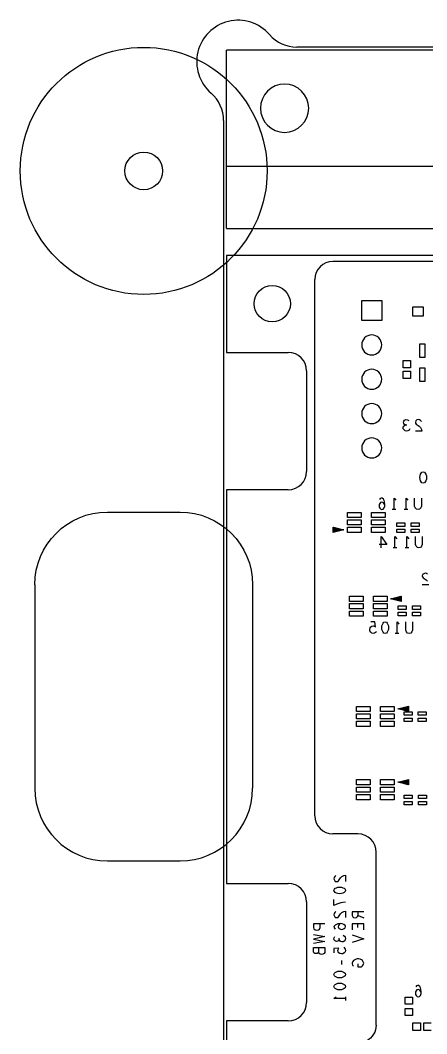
# Model space of a CAD drawing. Header units: millimetres. Extents: x -190 to 348, y -330 to 190.
# Drawn here: x -109.6 to -74.1, y -93.8 to -5.3 of the extents above; entities that cross this region are included whole.
import ezdxf

# ---------------------------------------------------------------- set-up
doc = ezdxf.new("R2010")
doc.units = ezdxf.units.MM
for name, color, linetype in [('10_MAQ_PALLET', 7, 'Continuous'), ('4_SIKCREN_BOTTOM_', 7, 'Continuous'), ('5_SOLDER_PASTE_BOTTOM_', 7, 'Continuous'), ('7______BREAKAWAY', 7, 'Continuous')]:
    doc.layers.add(name, color=color, linetype=linetype)

msp = doc.modelspace()

# ---------------------------------------------------------------- linework, layer by layer
at = {"layer": '10_MAQ_PALLET', "color": 5}
for p, q in [((85.699, -7.62, -3.175), (-85.445, -7.62, -3.175)), ((-91.854, -14.029, -3.175), (-91.854, -141.015, -3.175))]:
    msp.add_line(p, q, dxfattribs=at)
at = {"layer": '10_MAQ_PALLET', "color": 1}
for p, q in [((-58.679, -26.342, -8.001), (-82.293, -26.342, -8.001)), ((-83.881, -74.762, -8.001), (-83.881, -27.93, -8.001)), ((-102.014, -48.232, -8.001), (-95.664, -48.232, -8.001)), ((-108.364, -54.582, -8.001), (-108.364, -72.362, -8.001)), ((-89.314, -54.582, -8.001), (-89.314, -72.362, -8.001)), ((-80.101, -76.35, -8.001), (-82.293, -76.35, -8.001)), ((-102.014, -78.712, -8.001), (-95.664, -78.712, -8.001)), ((-78.514, -93.046, -8.001), (-78.514, -77.937, -8.001))]:
    msp.add_line(p, q, dxfattribs=at)
at = {"layer": '10_MAQ_PALLET', "color": 8}
msp.add_circle((-98.839, -18.43, -2.159), 10.795, dxfattribs=at)
at = {"layer": '10_MAQ_PALLET', "color": 3}
for centre, radius in [((-98.839, -18.43), 1.651), ((-87.6, -30.033), 1.587)]:
    msp.add_circle(centre, radius, dxfattribs=at)
at = {"layer": '10_MAQ_PALLET', "color": 5}
for centre, radius, start, end in [((-90.584, -8.89, -3.175), 3.619, 40.85944, 229.14056), ((-85.445, -4.445, -3.175), 3.175, 220.85944, 270), ((-95.029, -14.029, -3.175), 3.175, 0, 49.14056)]:
    msp.add_arc(centre, radius, start, end, dxfattribs=at)
at = {"layer": '10_MAQ_PALLET', "color": 1}
for centre, radius, start, end in [((-82.293, -27.93, -8.001), 1.587, 90, 180), ((-102.014, -72.362, -8.001), 6.35, 180, 270), ((-95.664, -72.362, -8.001), 6.35, 270, 0), ((-82.293, -74.762, -8.001), 1.587, 180, 270), ((-80.101, -77.937, -8.001), 1.587, 0, 90)]:
    msp.add_arc(centre, radius, start, end, dxfattribs=at)
at = {"layer": '10_MAQ_PALLET', "color": 1, "extrusion": (0, 0, -1)}
for centre, radius, start, end in [((102.014, -54.582, 8.001), 6.35, 0, 90), ((95.664, -54.582, 8.001), 6.35, 90, 180), ((80.101, -93.046, 8.001), 1.587, 180, 241.3146)]:
    msp.add_arc(centre, radius, start, end, dxfattribs=at)
at = {"layer": '4_SIKCREN_BOTTOM_', "color": 7}
for p, q in [((-59.2, -25.834), (-91.6, -25.834)), ((-91.6, -25.834), (-91.6, -34.285)), ((-59.2, -25.834), (-91.6, -25.834)), ((-91.6, -34.285), (-86.2, -34.285)), ((-84.6, -35.885), (-84.6, -44.684)), ((-76.129, -40.742), (-76.035, -40.658)), ((-76.116, -40.391), (-76.088, -40.292)), ((-76.088, -40.493), (-76.116, -40.391)), ((-76.088, -40.292), (-76.022, -40.208)), ((-76.022, -40.574), (-76.088, -40.493)), ((-76.035, -40.658), (-75.941, -40.625)), ((-76.022, -40.208), (-75.903, -40.157)), ((-75.941, -40.625), (-76.022, -40.574)), ((-75.941, -40.625), (-75.822, -40.625)), ((-75.903, -40.157), (-75.781, -40.175)), ((-75.781, -40.175), (-75.662, -40.241)), ((-75.052, -40.274), (-75.08, -40.376)), ((-75.08, -40.376), (-75.067, -40.475)), ((-75.067, -40.475), (-75.014, -40.559)), ((-74.96, -40.19), (-75.052, -40.274)), ((-75.014, -40.559), (-74.747, -40.726)), ((-74.826, -40.157), (-74.96, -40.19)), ((-74.719, -40.175), (-74.826, -40.157)), ((-74.625, -40.226), (-74.719, -40.175)), ((-74.546, -40.325), (-74.625, -40.226)), ((-76.154, -40.858), (-76.129, -40.742)), ((-76.142, -40.96), (-76.154, -40.858)), ((-76.076, -41.059), (-76.142, -40.96)), ((-75.969, -41.143), (-76.076, -41.059)), ((-75.862, -41.158), (-75.969, -41.143)), ((-75.743, -41.143), (-75.862, -41.158)), ((-75.636, -41.074), (-75.743, -41.143)), ((-75.555, -40.96), (-75.636, -41.074)), ((-74.519, -41.158), (-75.08, -41.158)), ((-74.747, -40.726), (-74.625, -40.843)), ((-74.625, -40.843), (-74.546, -41.008)), ((-74.546, -41.008), (-74.519, -41.158)), ((-74.691, -45.209), (-74.676, -45.06)), ((-74.676, -45.06), (-74.638, -44.925)), ((-74.638, -44.925), (-74.585, -44.826)), ((-74.585, -44.826), (-74.503, -44.742)), ((-74.503, -44.742), (-74.397, -44.709)), ((-74.397, -44.709), (-74.29, -44.742)), ((-74.29, -44.742), (-74.211, -44.826)), ((-74.211, -44.826), (-74.158, -44.925)), ((-74.158, -44.925), (-74.117, -45.06)), ((-74.117, -45.06), (-74.105, -45.209)), ((-74.676, -45.359), (-74.691, -45.209)), ((-74.638, -45.491), (-74.676, -45.359)), ((-74.585, -45.593), (-74.638, -45.491)), ((-74.503, -45.677), (-74.585, -45.593)), ((-74.397, -45.71), (-74.503, -45.677)), ((-74.29, -45.677), (-74.397, -45.71)), ((-74.211, -45.593), (-74.29, -45.677)), ((-74.158, -45.491), (-74.211, -45.593)), ((-74.117, -45.359), (-74.158, -45.491)), ((-74.105, -45.209), (-74.117, -45.359)), ((-91.6, -46.284), (-91.6, -80.683)), ((-86.2, -46.284), (-91.6, -46.284)), ((-78.24, -47.574), (-78.252, -47.691)), ((-78.252, -47.691), (-78.24, -47.793)), ((-78.186, -47.475), (-78.24, -47.574)), ((-78.24, -47.793), (-78.186, -47.892)), ((-78.158, -47.041), (-78.224, -47.125)), ((-78.118, -47.409), (-78.186, -47.475)), ((-78.064, -47.008), (-78.158, -47.041)), ((-78.026, -47.376), (-78.118, -47.409)), ((-77.973, -47.026), (-78.064, -47.008)), ((-77.92, -47.409), (-78.026, -47.376)), ((-77.879, -47.109), (-77.973, -47.026)), ((-77.838, -47.475), (-77.92, -47.409)), ((-77.813, -47.224), (-77.879, -47.109)), ((-77.744, -47.592), (-77.838, -47.475)), ((-77.772, -47.341), (-77.813, -47.224)), ((-77.813, -47.876), (-77.76, -47.727)), ((-77.744, -47.559), (-77.772, -47.341)), ((-77.76, -47.727), (-77.744, -47.559)), ((-76.949, -47.008), (-76.789, -47.208)), ((-76.949, -48.009), (-76.949, -47.008)), ((-75.9, -47.008), (-75.74, -47.208)), ((-75.9, -48.009), (-75.9, -47.008)), ((-75.146, -47.727), (-75.146, -47.008)), ((-75.093, -47.876), (-75.146, -47.727)), ((-74.559, -47.727), (-74.612, -47.876)), ((-74.559, -47.008), (-74.559, -47.727)), ((-78.186, -47.892), (-78.105, -47.976)), ((-78.105, -47.976), (-78.011, -48.009)), ((-78.011, -48.009), (-77.904, -47.976)), ((-77.904, -47.976), (-77.813, -47.876)), ((-76.789, -48.009), (-77.109, -48.009)), ((-75.74, -48.009), (-76.06, -48.009)), ((-74.986, -47.976), (-75.093, -47.876)), ((-74.851, -48.009), (-74.986, -47.976)), ((-74.719, -47.976), (-74.851, -48.009)), ((-74.612, -47.876), (-74.719, -47.976)), ((-82.263, -49.55), (-81.328, -49.784)), ((-82.263, -50.018), (-82.263, -49.55)), ((-82.25, -49.784), (-82.25, -49.566)), ((-82.25, -49.566), (-81.379, -49.784)), ((-81.328, -49.784), (-82.263, -50.018)), ((-82.25, -50.002), (-82.25, -49.784)), ((-81.379, -49.784), (-82.25, -50.002)), ((-81.379, -49.784), (-82.25, -49.784)), ((-82.225, -49.784), (-82.225, -49.599)), ((-82.225, -49.599), (-81.483, -49.784)), ((-81.984, -49.66), (-82.225, -49.66)), ((-81.686, -49.733), (-82.225, -49.733)), ((-82.225, -49.969), (-82.225, -49.784)), ((-81.483, -49.784), (-82.225, -49.969)), ((-81.686, -49.835), (-82.225, -49.835)), ((-81.984, -49.908), (-82.225, -49.908)), ((-78.082, -50.358), (-77.589, -51.074)), ((-78.082, -51.359), (-78.082, -50.358)), ((-76.873, -50.358), (-76.713, -50.559)), ((-76.873, -51.359), (-76.873, -50.358)), ((-75.824, -50.358), (-75.664, -50.559)), ((-75.824, -51.359), (-75.824, -50.358)), ((-75.067, -51.074), (-75.067, -50.358)), ((-74.48, -50.358), (-74.48, -51.074)), ((-77.589, -51.074), (-78.255, -51.074)), ((-75.014, -51.227), (-75.067, -51.074)), ((-74.907, -51.326), (-75.014, -51.227)), ((-74.775, -51.359), (-74.907, -51.326)), ((-74.64, -51.326), (-74.775, -51.359)), ((-74.534, -51.227), (-74.64, -51.326)), ((-74.48, -51.074), (-74.534, -51.227)), ((-76.713, -51.359), (-77.033, -51.359)), ((-75.664, -51.359), (-75.984, -51.359)), ((-74.45, -53.701), (-74.478, -53.8)), ((-74.478, -53.8), (-74.463, -53.899)), ((-74.463, -53.899), (-74.409, -53.983)), ((-74.356, -53.617), (-74.45, -53.701)), ((-74.409, -53.983), (-74.143, -54.15)), ((-74.224, -53.584), (-74.356, -53.617)), ((-74.117, -53.599), (-74.224, -53.584)), ((-74.023, -53.65), (-74.117, -53.599)), ((-73.917, -54.585), (-74.478, -54.585)), ((-74.143, -54.15), (-74.023, -54.267)), ((-77.246, -55.809), (-76.312, -55.575)), ((-77.196, -55.809), (-76.324, -55.59)), ((-77.092, -55.809), (-76.35, -55.623)), ((-76.35, -55.758), (-76.888, -55.758)), ((-76.35, -55.684), (-76.591, -55.684)), ((-76.35, -55.623), (-76.35, -55.809)), ((-76.324, -55.59), (-76.324, -55.809)), ((-76.312, -55.575), (-76.312, -56.043)), ((-76.312, -56.043), (-77.246, -55.809)), ((-76.324, -56.027), (-77.196, -55.809)), ((-76.324, -55.809), (-77.196, -55.809)), ((-76.35, -55.994), (-77.092, -55.809)), ((-76.35, -55.86), (-76.888, -55.86)), ((-76.35, -55.933), (-76.591, -55.933)), ((-76.35, -55.809), (-76.35, -55.994)), ((-76.324, -55.809), (-76.324, -56.027)), ((-79.065, -58.483), (-79.04, -58.351)), ((-79.04, -58.351), (-78.971, -58.268)), ((-78.613, -57.833), (-78.971, -57.833)), ((-78.971, -58.268), (-78.88, -58.199)), ((-78.88, -58.199), (-78.786, -58.184)), ((-78.786, -58.184), (-78.692, -58.199)), ((-78.692, -58.199), (-78.572, -58.268)), ((-78.572, -58.268), (-78.613, -57.833)), ((-78.016, -58.334), (-78.003, -58.184)), ((-78.003, -58.483), (-78.016, -58.334)), ((-78.003, -58.184), (-77.963, -58.049)), ((-77.963, -58.049), (-77.909, -57.95)), ((-77.909, -57.95), (-77.831, -57.866)), ((-77.831, -57.866), (-77.724, -57.833)), ((-77.724, -57.833), (-77.617, -57.866)), ((-77.617, -57.866), (-77.536, -57.95)), ((-77.536, -57.95), (-77.483, -58.049)), ((-77.483, -58.049), (-77.442, -58.184)), ((-77.442, -58.184), (-77.429, -58.334)), ((-77.429, -58.334), (-77.442, -58.483)), ((-76.675, -57.833), (-76.515, -58.034)), ((-76.675, -58.834), (-76.675, -57.833)), ((-75.918, -58.55), (-75.918, -57.833)), ((-75.331, -57.833), (-75.331, -58.55)), ((-79.052, -58.618), (-79.065, -58.483)), ((-78.986, -58.735), (-79.052, -58.618)), ((-78.892, -58.801), (-78.986, -58.735)), ((-78.773, -58.834), (-78.892, -58.801)), ((-78.651, -58.816), (-78.773, -58.834)), ((-78.56, -58.768), (-78.651, -58.816)), ((-78.478, -58.684), (-78.56, -58.768)), ((-77.963, -58.618), (-78.003, -58.483)), ((-77.909, -58.717), (-77.963, -58.618)), ((-77.831, -58.801), (-77.909, -58.717)), ((-77.724, -58.834), (-77.831, -58.801)), ((-77.617, -58.801), (-77.724, -58.834)), ((-77.536, -58.717), (-77.617, -58.801)), ((-77.483, -58.618), (-77.536, -58.717)), ((-77.442, -58.483), (-77.483, -58.618)), ((-76.515, -58.834), (-76.835, -58.834)), ((-75.865, -58.699), (-75.918, -58.55)), ((-75.758, -58.801), (-75.865, -58.699)), ((-75.626, -58.834), (-75.758, -58.801)), ((-75.491, -58.801), (-75.626, -58.834)), ((-75.385, -58.699), (-75.491, -58.801)), ((-75.331, -58.55), (-75.385, -58.699)), ((-76.622, -65.433), (-75.687, -65.199)), ((-75.687, -65.667), (-76.622, -65.433)), ((-76.571, -65.433), (-75.7, -65.217)), ((-75.7, -65.651), (-76.571, -65.433)), ((-75.7, -65.433), (-76.571, -65.433)), ((-76.467, -65.433), (-75.725, -65.25)), ((-75.725, -65.618), (-76.467, -65.433)), ((-75.725, -65.382), (-76.263, -65.382)), ((-75.725, -65.484), (-76.263, -65.484)), ((-75.725, -65.308), (-75.966, -65.308)), ((-75.725, -65.25), (-75.725, -65.433)), ((-75.725, -65.433), (-75.725, -65.618)), ((-75.7, -65.217), (-75.7, -65.433)), ((-75.7, -65.433), (-75.7, -65.651)), ((-75.687, -65.199), (-75.687, -65.667)), ((-75.725, -65.56), (-75.966, -65.56)), ((-76.622, -71.834), (-75.687, -71.6)), ((-76.571, -71.834), (-75.7, -71.615)), ((-76.467, -71.834), (-75.725, -71.648)), ((-75.725, -71.709), (-75.966, -71.709)), ((-75.725, -71.648), (-75.725, -71.834)), ((-75.7, -71.615), (-75.7, -71.834)), ((-75.687, -71.6), (-75.687, -72.067)), ((-75.687, -72.067), (-76.622, -71.834)), ((-75.7, -72.052), (-76.571, -71.834)), ((-75.7, -71.834), (-76.571, -71.834)), ((-75.725, -72.019), (-76.467, -71.834)), ((-75.725, -71.783), (-76.263, -71.783)), ((-75.725, -71.885), (-76.263, -71.885)), ((-75.725, -71.958), (-75.966, -71.958)), ((-75.725, -71.834), (-75.725, -72.019)), ((-75.7, -71.834), (-75.7, -72.052)), ((-82.184, -80.16), (-82.202, -80.267)), ((-82.202, -80.267), (-82.166, -80.399)), ((-82.133, -80.066), (-82.184, -80.16)), ((-82.166, -80.399), (-82.085, -80.493)), ((-82.034, -79.985), (-82.133, -80.066)), ((-82.085, -80.493), (-81.984, -80.518)), ((-81.984, -80.518), (-81.885, -80.505)), ((-81.885, -80.505), (-81.801, -80.452)), ((-81.801, -80.452), (-81.633, -80.185)), ((-81.633, -80.185), (-81.516, -80.066)), ((-81.516, -80.066), (-81.351, -79.985)), ((-81.351, -79.985), (-81.199, -79.959)), ((-81.199, -79.959), (-81.199, -80.518)), ((-91.6, -80.683), (-86.2, -80.683)), ((-82.202, -81.288), (-82.166, -81.181)), ((-82.166, -81.394), (-82.202, -81.288)), ((-82.166, -81.181), (-82.085, -81.102)), ((-82.085, -81.476), (-82.166, -81.394)), ((-82.085, -81.102), (-81.984, -81.049)), ((-81.984, -81.049), (-81.852, -81.008)), ((-81.852, -81.008), (-81.702, -80.996)), ((-81.702, -80.996), (-81.549, -81.008)), ((-81.549, -81.008), (-81.417, -81.049)), ((-81.417, -81.049), (-81.316, -81.102)), ((-81.316, -81.102), (-81.234, -81.181)), ((-81.234, -81.394), (-81.316, -81.476)), ((-81.234, -81.181), (-81.199, -81.288)), ((-81.199, -81.288), (-81.234, -81.394)), ((-84.6, -82.283), (-84.6, -91.084)), ((-82.202, -82.603), (-82.202, -82.07)), ((-81.984, -81.529), (-82.085, -81.476)), ((-81.852, -81.567), (-81.984, -81.529)), ((-81.702, -81.582), (-81.852, -81.567)), ((-81.549, -81.567), (-81.702, -81.582)), ((-81.417, -82.337), (-81.6, -82.377)), ((-81.417, -81.529), (-81.549, -81.567)), ((-81.316, -81.476), (-81.417, -81.529)), ((-81.199, -82.311), (-81.417, -82.337)), ((-81.951, -82.497), (-82.202, -82.603)), ((-82.133, -83.213), (-82.184, -83.307)), ((-82.034, -83.132), (-82.133, -83.213)), ((-81.768, -82.431), (-81.951, -82.497)), ((-81.6, -82.377), (-81.768, -82.431)), ((-81.633, -83.332), (-81.516, -83.213)), ((-81.516, -83.213), (-81.351, -83.132)), ((-81.351, -83.132), (-81.199, -83.106)), ((-81.199, -83.106), (-81.199, -83.665)), ((-80.602, -83.144), (-80.602, -83.477)), ((-79.601, -83.144), (-80.602, -83.144)), ((-80.084, -83.477), (-80.084, -83.144)), ((-82.184, -83.307), (-82.202, -83.414)), ((-82.202, -83.414), (-82.166, -83.546)), ((-82.166, -83.546), (-82.085, -83.64)), ((-82.085, -83.64), (-81.984, -83.665)), ((-81.984, -83.665), (-81.885, -83.652)), ((-81.885, -83.652), (-81.801, -83.599)), ((-81.801, -83.599), (-81.633, -83.332)), ((-80.602, -83.477), (-80.551, -83.584)), ((-80.551, -83.584), (-80.485, -83.65)), ((-80.485, -83.65), (-80.35, -83.678)), ((-80.35, -83.678), (-80.218, -83.65)), ((-80.218, -83.65), (-80.134, -83.571)), ((-80.134, -83.571), (-80.084, -83.477)), ((-80.084, -83.477), (-79.601, -83.678)), ((-84, -84.219), (-84, -84.539)), ((-83, -84.219), (-84, -84.219)), ((-84, -84.539), (-83.952, -84.645)), ((-83.952, -84.645), (-83.835, -84.724)), ((-83.835, -84.724), (-83.701, -84.752)), ((-83.701, -84.752), (-83.566, -84.724)), ((-83.566, -84.724), (-83.467, -84.658)), ((-83.467, -84.658), (-83.416, -84.539)), ((-83.416, -84.539), (-83.416, -84.219)), ((-82.184, -84.409), (-82.202, -84.501)), ((-82.202, -84.501), (-82.166, -84.595)), ((-82.1, -84.315), (-82.184, -84.409)), ((-82.166, -84.595), (-82.085, -84.661)), ((-81.984, -84.249), (-82.1, -84.315)), ((-81.867, -84.209), (-81.984, -84.249)), ((-81.651, -84.181), (-81.867, -84.209)), ((-81.801, -84.356), (-81.834, -84.463)), ((-81.834, -84.463), (-81.801, -84.554)), ((-81.735, -84.275), (-81.801, -84.356)), ((-81.801, -84.554), (-81.735, -84.623)), ((-81.618, -84.181), (-81.735, -84.275)), ((-81.735, -84.623), (-81.633, -84.676)), ((-81.483, -84.196), (-81.651, -84.181)), ((-81.633, -84.676), (-81.516, -84.689)), ((-81.516, -84.689), (-81.417, -84.676)), ((-81.333, -84.249), (-81.483, -84.196)), ((-81.417, -84.676), (-81.316, -84.623)), ((-81.234, -84.341), (-81.333, -84.249)), ((-81.316, -84.623), (-81.234, -84.541)), ((-81.199, -84.447), (-81.234, -84.341)), ((-81.234, -84.541), (-81.199, -84.447)), ((-80.602, -84.193), (-80.602, -84.727)), ((-79.601, -84.193), (-80.602, -84.193)), ((-80.117, -84.513), (-80.117, -84.193)), ((-79.601, -84.727), (-79.601, -84.193)), ((-84, -85.133), (-83, -85.321)), ((-83, -85.321), (-84, -85.534)), ((-84, -85.534), (-83, -85.748)), ((-83, -85.748), (-84, -85.933)), ((-82.202, -85.537), (-82.184, -85.418)), ((-82.151, -85.656), (-82.202, -85.537)), ((-82.184, -85.418), (-82.118, -85.298)), ((-82.067, -85.725), (-82.151, -85.656)), ((-81.968, -85.75), (-82.067, -85.725)), ((-81.867, -85.725), (-81.968, -85.75)), ((-81.783, -85.656), (-81.867, -85.725)), ((-81.735, -85.578), (-81.783, -85.656)), ((-81.735, -85.578), (-81.735, -85.458)), ((-81.702, -85.672), (-81.735, -85.578)), ((-81.618, -85.763), (-81.702, -85.672)), ((-81.501, -85.791), (-81.618, -85.763)), ((-81.399, -85.778), (-81.501, -85.791)), ((-81.399, -85.192), (-81.283, -85.27)), ((-81.3, -85.71), (-81.399, -85.778)), ((-81.216, -85.603), (-81.3, -85.71)), ((-81.283, -85.27), (-81.216, -85.377)), ((-81.216, -85.377), (-81.199, -85.496)), ((-81.199, -85.496), (-81.216, -85.603)), ((-80.602, -85.176), (-79.601, -85.509)), ((-79.601, -85.509), (-80.602, -85.842)), ((-84, -86.276), (-83, -86.276)), ((-84, -86.637), (-84, -86.276)), ((-83.952, -86.731), (-84, -86.637)), ((-83.883, -86.784), (-83.952, -86.731)), ((-83.584, -86.744), (-83.668, -86.784)), ((-83.533, -86.69), (-83.584, -86.744)), ((-83.533, -86.69), (-83.533, -86.276)), ((-83.5, -86.784), (-83.533, -86.69)), ((-83, -86.716), (-83.066, -86.81)), ((-83, -86.276), (-83, -86.716)), ((-81.768, -86.332), (-82.202, -86.373)), ((-82.202, -86.373), (-82.202, -86.733)), ((-81.852, -86.545), (-81.834, -86.454)), ((-81.834, -86.639), (-81.852, -86.545)), ((-81.834, -86.454), (-81.768, -86.332)), ((-81.768, -86.733), (-81.834, -86.639)), ((-81.684, -86.799), (-81.768, -86.733)), ((-81.3, -86.746), (-81.417, -86.812)), ((-81.351, -86.241), (-81.267, -86.319)), ((-81.234, -86.652), (-81.3, -86.746)), ((-81.267, -86.319), (-81.216, -86.413)), ((-81.199, -86.533), (-81.234, -86.652)), ((-81.216, -86.413), (-81.199, -86.533)), ((-83.784, -86.81), (-83.883, -86.784)), ((-83.668, -86.784), (-83.784, -86.81)), ((-83.401, -86.863), (-83.5, -86.784)), ((-83.284, -86.891), (-83.401, -86.863)), ((-83.167, -86.863), (-83.284, -86.891)), ((-83.066, -86.81), (-83.167, -86.863)), ((-81.549, -86.827), (-81.684, -86.799)), ((-81.417, -86.812), (-81.549, -86.827)), ((-81.534, -87.409), (-81.534, -87.754)), ((-80.551, -87.5), (-80.602, -87.607)), ((-80.602, -87.607), (-80.602, -87.701)), ((-80.485, -87.419), (-80.551, -87.5)), ((-80.383, -87.34), (-80.485, -87.419)), ((-80.267, -87.287), (-80.383, -87.34)), ((-80.167, -87.259), (-80.267, -87.287)), ((-80.051, -87.259), (-80.167, -87.259)), ((-79.916, -87.287), (-80.051, -87.259)), ((-79.799, -87.34), (-79.916, -87.287)), ((-79.7, -87.419), (-79.799, -87.34)), ((-79.634, -87.513), (-79.7, -87.419)), ((-79.601, -87.648), (-79.634, -87.513)), ((-79.634, -87.78), (-79.601, -87.648)), ((-82.202, -88.631), (-82.166, -88.524)), ((-82.166, -88.524), (-82.085, -88.445)), ((-82.085, -88.445), (-81.984, -88.392)), ((-81.984, -88.392), (-81.852, -88.351)), ((-81.852, -88.351), (-81.702, -88.339)), ((-81.702, -88.339), (-81.549, -88.351)), ((-81.549, -88.351), (-81.417, -88.392)), ((-81.417, -88.392), (-81.316, -88.445)), ((-81.316, -88.445), (-81.234, -88.524)), ((-81.234, -88.524), (-81.199, -88.631)), ((-80.602, -87.701), (-80.569, -87.808)), ((-80.569, -87.808), (-80.5, -87.887)), ((-80.101, -87.686), (-80.101, -87.953)), ((-80.101, -87.953), (-79.799, -87.953)), ((-79.799, -87.953), (-79.7, -87.874)), ((-79.7, -87.874), (-79.634, -87.78)), ((-82.166, -88.737), (-82.202, -88.631)), ((-82.085, -88.819), (-82.166, -88.737)), ((-81.984, -88.872), (-82.085, -88.819)), ((-81.852, -88.91), (-81.984, -88.872)), ((-81.984, -89.441), (-81.852, -89.4)), ((-81.702, -88.925), (-81.852, -88.91)), ((-81.852, -89.4), (-81.702, -89.388)), ((-81.549, -88.91), (-81.702, -88.925)), ((-81.702, -89.388), (-81.549, -89.4)), ((-81.417, -88.872), (-81.549, -88.91)), ((-81.549, -89.4), (-81.417, -89.441)), ((-81.316, -88.819), (-81.417, -88.872)), ((-81.234, -88.737), (-81.316, -88.819)), ((-81.199, -88.631), (-81.234, -88.737)), ((-82.202, -89.68), (-82.166, -89.573)), ((-82.166, -89.786), (-82.202, -89.68)), ((-82.166, -89.573), (-82.085, -89.494)), ((-82.085, -89.868), (-82.166, -89.786)), ((-82.085, -89.494), (-81.984, -89.441)), ((-81.984, -89.921), (-82.085, -89.868)), ((-81.852, -89.959), (-81.984, -89.921)), ((-81.702, -89.974), (-81.852, -89.959)), ((-81.549, -89.959), (-81.702, -89.974)), ((-81.417, -89.921), (-81.549, -89.959)), ((-81.417, -89.441), (-81.316, -89.494)), ((-81.316, -89.868), (-81.417, -89.921)), ((-81.316, -89.494), (-81.234, -89.573)), ((-81.234, -89.786), (-81.316, -89.868)), ((-81.234, -89.573), (-81.199, -89.68)), ((-81.199, -89.68), (-81.234, -89.786)), ((-75.065, -90.152), (-75.077, -90.269)), ((-75.077, -90.269), (-75.065, -90.368)), ((-75.011, -90.051), (-75.065, -90.152)), ((-74.983, -89.616), (-75.052, -89.7)), ((-74.945, -89.985), (-75.011, -90.051)), ((-74.892, -89.583), (-74.983, -89.616)), ((-74.851, -89.952), (-74.945, -89.985)), ((-74.798, -89.601), (-74.892, -89.583)), ((-74.745, -89.985), (-74.851, -89.952)), ((-74.704, -89.685), (-74.798, -89.601)), ((-74.663, -90.051), (-74.745, -89.985)), ((-74.638, -89.802), (-74.704, -89.685)), ((-74.572, -90.167), (-74.663, -90.051)), ((-74.597, -89.919), (-74.638, -89.802)), ((-74.638, -90.452), (-74.585, -90.302)), ((-74.572, -90.134), (-74.597, -89.919)), ((-74.585, -90.302), (-74.572, -90.134)), ((-82.202, -90.729), (-82.001, -90.569)), ((-81.199, -90.729), (-82.202, -90.729)), ((-81.199, -90.569), (-81.199, -90.889)), ((-75.065, -90.368), (-75.011, -90.467)), ((-75.011, -90.467), (-74.93, -90.551)), ((-74.93, -90.551), (-74.839, -90.584)), ((-74.839, -90.584), (-74.732, -90.551)), ((-74.732, -90.551), (-74.638, -90.452)), ((-91.6, -92.685), (-91.6, -123.434)), ((-86.2, -92.685), (-91.6, -92.685))]:
    msp.add_line(p, q, dxfattribs=at)
for centre, start, end in [((-86.2, -35.885), 0.00133, 89.99867), ((-86.2, -44.684), 270.00133, 359.99867), ((-86.2, -82.283), 0.00133, 89.99867), ((-86.2, -91.084), 270.00133, 359.99867)]:
    msp.add_arc(centre, 1.6, start, end, dxfattribs=at)
at = {"layer": '5_SOLDER_PASTE_BOTTOM_', "color": 4}
for p, q in [((-59.2, -25.834), (-91.6, -25.834)), ((-91.6, -25.834), (-91.6, -34.285)), ((-59.2, -25.834), (-91.6, -25.834)), ((-75.298, -31.109), (-75.298, -30.309)), ((-75.298, -30.309), (-74.399, -30.309)), ((-74.399, -30.309), (-74.399, -31.109)), ((-74.399, -31.109), (-75.298, -31.109)), ((-74.7, -34.735), (-74.7, -33.536)), ((-74.7, -33.536), (-74.25, -33.536)), ((-74.25, -33.536), (-74.25, -34.735)), ((-91.6, -34.285), (-86.2, -34.285)), ((-76.149, -35.639), (-76.149, -34.989)), ((-76.149, -34.989), (-75.499, -34.989)), ((-75.499, -34.989), (-75.499, -35.639)), ((-74.25, -34.735), (-74.7, -34.735)), ((-84.6, -35.885), (-84.6, -44.684)), ((-75.499, -35.639), (-76.149, -35.639)), ((-76.149, -36.578), (-76.149, -35.928)), ((-76.149, -35.928), (-75.499, -35.928)), ((-75.499, -35.928), (-75.499, -36.578)), ((-74.7, -36.833), (-74.7, -35.634)), ((-74.7, -35.634), (-74.25, -35.634)), ((-74.25, -35.634), (-74.25, -36.833)), ((-75.499, -36.578), (-76.149, -36.578)), ((-74.25, -36.833), (-74.7, -36.833)), ((-91.6, -46.284), (-91.6, -80.683)), ((-86.2, -46.284), (-91.6, -46.284)), ((-81.024, -48.709), (-81.024, -48.259)), ((-81.024, -48.259), (-79.825, -48.259)), ((-79.825, -48.259), (-79.825, -48.709)), ((-78.925, -48.709), (-78.925, -48.259)), ((-78.925, -48.259), (-77.726, -48.259)), ((-77.726, -48.259), (-77.726, -48.709)), ((-79.825, -48.709), (-81.024, -48.709)), ((-81.024, -49.359), (-81.024, -48.909)), ((-81.024, -48.909), (-79.825, -48.909)), ((-79.825, -49.359), (-81.024, -49.359)), ((-81.024, -50.009), (-81.024, -49.559)), ((-81.024, -49.559), (-79.825, -49.559)), ((-79.825, -48.909), (-79.825, -49.359)), ((-79.825, -49.559), (-79.825, -50.009)), ((-77.726, -48.709), (-78.925, -48.709)), ((-78.925, -49.359), (-78.925, -48.909)), ((-78.925, -48.909), (-77.726, -48.909)), ((-77.726, -49.359), (-78.925, -49.359)), ((-78.925, -50.009), (-78.925, -49.559)), ((-78.925, -49.559), (-77.726, -49.559)), ((-77.726, -48.909), (-77.726, -49.359)), ((-77.726, -49.559), (-77.726, -50.009)), ((-76.7, -49.484), (-76.7, -49.184)), ((-76.7, -49.184), (-76, -49.184)), ((-76, -49.484), (-76.7, -49.484)), ((-76, -49.184), (-76, -49.484)), ((-75.45, -49.484), (-75.45, -49.184)), ((-75.45, -49.184), (-74.75, -49.184)), ((-74.75, -49.484), (-75.45, -49.484)), ((-74.75, -49.184), (-74.75, -49.484)), ((-79.825, -50.009), (-81.024, -50.009)), ((-77.726, -50.009), (-78.925, -50.009)), ((-76.7, -50.033), (-76.7, -49.733)), ((-76.7, -49.733), (-76, -49.733)), ((-76, -50.033), (-76.7, -50.033)), ((-76, -49.733), (-76, -50.033)), ((-75.45, -50.033), (-75.45, -49.733)), ((-75.45, -49.733), (-74.75, -49.733)), ((-74.75, -50.033), (-75.45, -50.033)), ((-74.75, -49.733), (-74.75, -50.033)), ((-80.848, -56.034), (-80.848, -55.584)), ((-80.848, -55.584), (-79.649, -55.584)), ((-79.649, -55.584), (-79.649, -56.034)), ((-78.75, -56.034), (-78.75, -55.584)), ((-78.75, -55.584), (-77.551, -55.584)), ((-77.551, -55.584), (-77.551, -56.034)), ((-79.649, -56.034), (-80.848, -56.034)), ((-80.848, -56.684), (-80.848, -56.234)), ((-80.848, -56.234), (-79.649, -56.234)), ((-79.649, -56.234), (-79.649, -56.684)), ((-77.551, -56.034), (-78.75, -56.034)), ((-78.75, -56.684), (-78.75, -56.234)), ((-78.75, -56.234), (-77.551, -56.234)), ((-77.551, -56.234), (-77.551, -56.684)), ((-76.575, -56.734), (-76.575, -56.434)), ((-76.575, -56.434), (-75.875, -56.434)), ((-75.875, -56.434), (-75.875, -56.734)), ((-75.326, -56.734), (-75.326, -56.434)), ((-75.326, -56.434), (-74.626, -56.434)), ((-74.626, -56.434), (-74.626, -56.734)), ((-79.649, -56.684), (-80.848, -56.684)), ((-80.848, -57.334), (-80.848, -56.884)), ((-80.848, -56.884), (-79.649, -56.884)), ((-79.649, -57.334), (-80.848, -57.334)), ((-79.649, -56.884), (-79.649, -57.334)), ((-77.551, -56.684), (-78.75, -56.684)), ((-78.75, -57.334), (-78.75, -56.884)), ((-78.75, -56.884), (-77.551, -56.884)), ((-77.551, -57.334), (-78.75, -57.334)), ((-77.551, -56.884), (-77.551, -57.334)), ((-75.875, -56.734), (-76.575, -56.734)), ((-76.575, -57.285), (-76.575, -56.985)), ((-76.575, -56.985), (-75.875, -56.985)), ((-75.875, -57.285), (-76.575, -57.285)), ((-75.875, -56.985), (-75.875, -57.285)), ((-74.626, -56.734), (-75.326, -56.734)), ((-75.326, -57.285), (-75.326, -56.985)), ((-75.326, -56.985), (-74.626, -56.985)), ((-74.626, -57.285), (-75.326, -57.285)), ((-74.626, -56.985), (-74.626, -57.285)), ((-80.223, -65.658), (-80.223, -65.208)), ((-80.223, -65.208), (-79.024, -65.208)), ((-79.024, -65.208), (-79.024, -65.658)), ((-78.125, -65.658), (-78.125, -65.208)), ((-78.125, -65.208), (-76.926, -65.208)), ((-76.926, -65.208), (-76.926, -65.658)), ((-79.024, -65.658), (-80.223, -65.658)), ((-80.223, -66.308), (-80.223, -65.858)), ((-80.223, -65.858), (-79.024, -65.858)), ((-79.024, -66.308), (-80.223, -66.308)), ((-79.024, -65.858), (-79.024, -66.308)), ((-76.926, -65.658), (-78.125, -65.658)), ((-78.125, -66.308), (-78.125, -65.858)), ((-78.125, -65.858), (-76.926, -65.858)), ((-76.926, -66.308), (-78.125, -66.308)), ((-76.926, -65.858), (-76.926, -66.308)), ((-76.075, -65.984), (-76.075, -65.684)), ((-76.075, -65.684), (-75.375, -65.684)), ((-75.375, -65.984), (-76.075, -65.984)), ((-76.075, -66.533), (-76.075, -66.233)), ((-76.075, -66.233), (-75.375, -66.233)), ((-75.375, -65.684), (-75.375, -65.984)), ((-75.375, -66.233), (-75.375, -66.533)), ((-74.825, -65.984), (-74.825, -65.684)), ((-74.825, -65.684), (-74.125, -65.684)), ((-74.125, -65.984), (-74.825, -65.984)), ((-74.825, -66.533), (-74.825, -66.233)), ((-74.825, -66.233), (-74.125, -66.233)), ((-74.125, -65.684), (-74.125, -65.984)), ((-74.125, -66.233), (-74.125, -66.533)), ((-80.223, -66.958), (-80.223, -66.508)), ((-80.223, -66.508), (-79.024, -66.508)), ((-79.024, -66.958), (-80.223, -66.958)), ((-79.024, -66.508), (-79.024, -66.958)), ((-78.125, -66.958), (-78.125, -66.508)), ((-78.125, -66.508), (-76.926, -66.508)), ((-76.926, -66.958), (-78.125, -66.958)), ((-76.926, -66.508), (-76.926, -66.958)), ((-75.375, -66.533), (-76.075, -66.533)), ((-74.125, -66.533), (-74.825, -66.533)), ((-80.223, -72.059), (-80.223, -71.609)), ((-80.223, -71.609), (-79.024, -71.609)), ((-79.024, -71.609), (-79.024, -72.059)), ((-78.125, -72.059), (-78.125, -71.609)), ((-78.125, -71.609), (-76.926, -71.609)), ((-76.926, -71.609), (-76.926, -72.059)), ((-79.024, -72.059), (-80.223, -72.059)), ((-80.223, -72.709), (-80.223, -72.259)), ((-80.223, -72.259), (-79.024, -72.259)), ((-79.024, -72.259), (-79.024, -72.709)), ((-76.926, -72.059), (-78.125, -72.059)), ((-78.125, -72.709), (-78.125, -72.259)), ((-78.125, -72.259), (-76.926, -72.259)), ((-76.926, -72.259), (-76.926, -72.709)), ((-79.024, -72.709), (-80.223, -72.709)), ((-80.223, -73.359), (-80.223, -72.909)), ((-80.223, -72.909), (-79.024, -72.909)), ((-79.024, -73.359), (-80.223, -73.359)), ((-79.024, -72.909), (-79.024, -73.359)), ((-76.926, -72.709), (-78.125, -72.709)), ((-78.125, -73.359), (-78.125, -72.909)), ((-78.125, -72.909), (-76.926, -72.909)), ((-76.926, -73.359), (-78.125, -73.359)), ((-76.926, -72.909), (-76.926, -73.359)), ((-76.05, -73.259), (-76.05, -72.959)), ((-76.05, -72.959), (-75.35, -72.959)), ((-75.35, -73.259), (-76.05, -73.259)), ((-75.35, -72.959), (-75.35, -73.259)), ((-74.8, -73.259), (-74.8, -72.959)), ((-74.8, -72.959), (-74.1, -72.959)), ((-74.1, -73.259), (-74.8, -73.259)), ((-74.1, -72.959), (-74.1, -73.259)), ((-76.05, -73.81), (-76.05, -73.51)), ((-76.05, -73.51), (-75.35, -73.51)), ((-75.35, -73.81), (-76.05, -73.81)), ((-75.35, -73.51), (-75.35, -73.81)), ((-74.8, -73.81), (-74.8, -73.51)), ((-74.8, -73.51), (-74.1, -73.51)), ((-74.1, -73.81), (-74.8, -73.81)), ((-74.1, -73.51), (-74.1, -73.81)), ((-91.6, -80.683), (-86.2, -80.683)), ((-84.6, -82.283), (-84.6, -91.084)), ((-75.974, -91.209), (-75.974, -90.609)), ((-75.974, -90.609), (-75.324, -90.609)), ((-75.324, -90.609), (-75.324, -91.209)), ((-75.324, -91.209), (-75.974, -91.209)), ((-75.974, -92.21), (-75.974, -91.61)), ((-75.974, -91.61), (-75.324, -91.61)), ((-75.324, -91.61), (-75.324, -92.21)), ((-91.6, -92.685), (-91.6, -123.434)), ((-86.2, -92.685), (-91.6, -92.685)), ((-75.324, -92.21), (-75.974, -92.21)), ((-75.296, -93.51), (-75.296, -92.86)), ((-75.296, -92.86), (-74.646, -92.86)), ((-74.646, -92.86), (-74.646, -93.51)), ((-74.356, -93.51), (-74.356, -92.86)), ((-74.356, -92.86), (-73.706, -92.86)), ((-74.646, -93.51), (-75.296, -93.51)), ((-73.706, -93.51), (-74.356, -93.51))]:
    msp.add_line(p, q, dxfattribs=at)
at = {"layer": '5_SOLDER_PASTE_BOTTOM_', "color": 1}
for p, q in [((-79.775, -31.51), (-79.775, -29.76)), ((-79.775, -29.76), (-78.025, -29.76)), ((-78.025, -29.76), (-78.025, -31.51)), ((-78.025, -31.51), (-79.775, -31.51))]:
    msp.add_line(p, q, dxfattribs=at)
for centre, start, end in [((-78.9, -33.635), 0, 180), ((-78.9, -33.635), 180, 0), ((-78.9, -36.634), 0, 180), ((-78.9, -36.634), 180, 0), ((-78.9, -39.634), 0, 180), ((-78.9, -39.634), 180, 0), ((-78.9, -42.634), 0, 180), ((-78.9, -42.634), 180, 0)]:
    msp.add_arc(centre, 0.875, start, end, dxfattribs=at)
at = {"layer": '5_SOLDER_PASTE_BOTTOM_', "color": 4}
for centre, start, end in [((-86.2, -35.885), 0.00133, 89.99867), ((-86.2, -44.684), 270.00133, 359.99867), ((-86.2, -82.283), 0.00133, 89.99867), ((-86.2, -91.084), 270.00133, 359.99867)]:
    msp.add_arc(centre, 1.6, start, end, dxfattribs=at)
at = {"layer": '7______BREAKAWAY', "color": 2}
for p, q in [((-91.6, -23.472), (-91.6, -7.874)), ((91.6, -7.874), (-91.6, -7.874)), ((91.6, -18.034), (-91.6, -18.034)), ((-91.6, -23.472), (-59.962, -23.472)), ((-59.2, -25.834), (-91.6, -25.834)), ((-91.6, -25.834), (-91.6, -34.285)), ((-59.2, -25.834), (-91.6, -25.834)), ((-91.6, -34.285), (-86.2, -34.285)), ((-84.6, -35.885), (-84.6, -44.684)), ((-91.6, -46.284), (-91.6, -80.683)), ((-86.2, -46.284), (-91.6, -46.284)), ((-91.6, -80.683), (-86.2, -80.683)), ((-84.6, -82.283), (-84.6, -91.084)), ((-91.6, -92.685), (-91.6, -123.434)), ((-86.2, -92.685), (-91.6, -92.685))]:
    msp.add_line(p, q, dxfattribs=at)
for centre, radius, start, end in [((-86.52, -12.954), 2.108, 0, 180), ((-86.52, -12.954), 2.108, 180, 0), ((-86.2, -35.885), 1.6, 0.00133, 89.99867), ((-86.2, -44.684), 1.6, 270.00133, 359.99867), ((-86.2, -82.283), 1.6, 0.00133, 89.99867), ((-86.2, -91.084), 1.6, 270.00133, 359.99867)]:
    msp.add_arc(centre, radius, start, end, dxfattribs=at)

doc.saveas('drawing.dxf')
